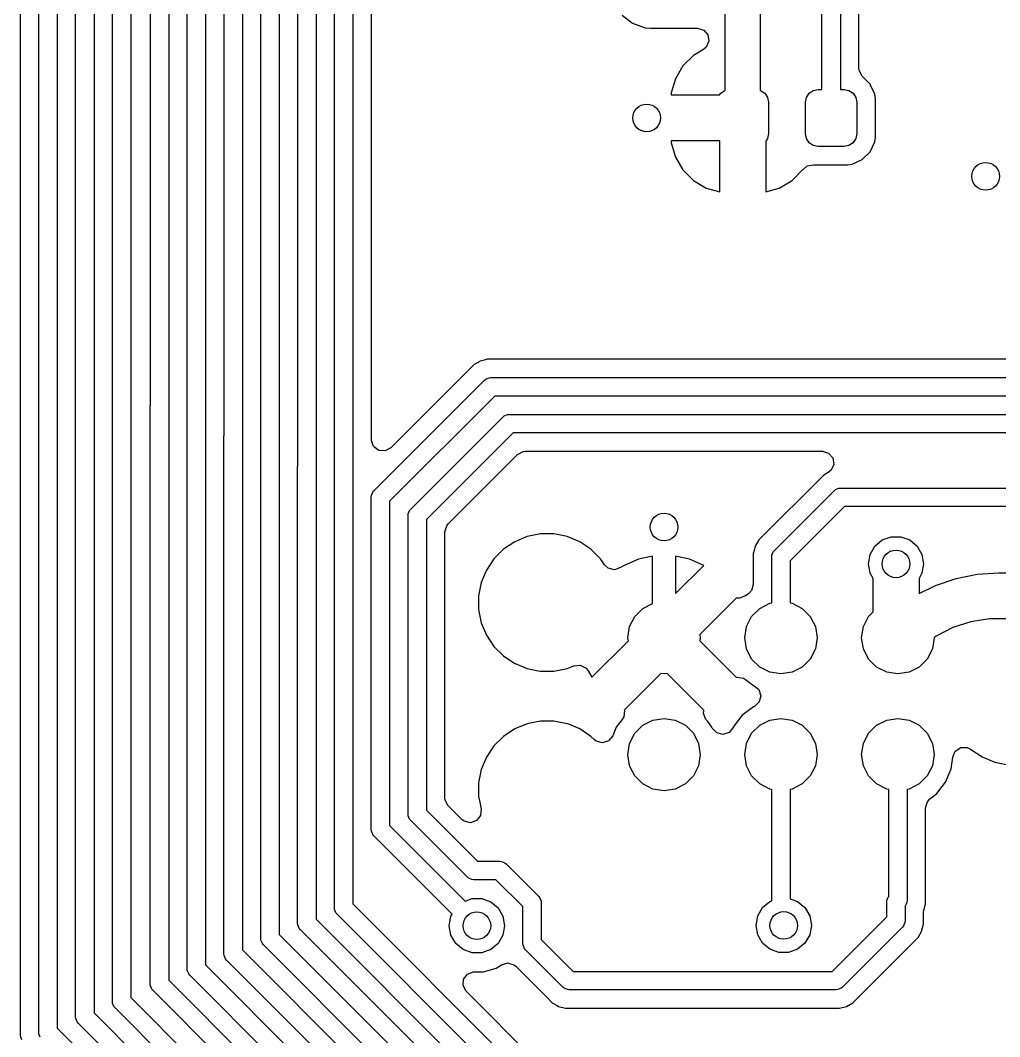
# Model space of a CAD drawing. Extents: x 51 to 261, y -150 to -32.
# Drawn here: x 94.02 to 104.66, y -124.84 to -113.8 of the extents above; entities that cross this region are included whole.
import ezdxf

# ---------------------------------------------------------------- set-up
doc = ezdxf.new("R2010")
doc.units = 0
doc.layers.add('BLACK', color=7, linetype='CONTINUOUS')

msp = doc.modelspace()

# ---------------------------------------------------------------- linework, layer by layer
at = {"layer": 'BLACK', "linetype": 'CONTINUOUS'}
for p, q in [((97.8365, -115.111316), (97.8365, -108.199323)), ((97.436, -118.806264), (97.436, -108.280306)), ((97.636, -108.238884), (97.636, -118.816024)), ((97.236, -108.40457), (97.236, -118.650338)), ((97.036, -118.640578), (97.036, -108.445992)), ((96.636, -118.474892), (96.636, -108.611678)), ((96.836, -108.570256), (96.836, -118.484652)), ((96.436, -108.735942), (96.436, -118.318966)), ((96.236, -118.309206), (96.236, -108.777364)), ((95.836, -118.14352), (95.836, -108.94305)), ((96.036, -108.901628), (96.036, -118.15328)), ((95.636, -109.067314), (95.636, -117.987594)), ((95.436, -117.977834), (95.436, -109.108736)), ((95.023, -124.46), (95.023, -109.261422)), ((95.223, -109.22), (95.223, -124.418578)), ((94.823, -109.397314), (94.823, -124.584264)), ((94.623, -124.625686), (94.623, -109.438735)), ((94.223, -124.791372), (94.223, -109.604421)), ((94.423, -109.563), (94.423, -124.74995)), ((94.0225, -109.738833), (94.0225, -124.830934)), ((101.680971, -114.561361), (101.680971, -113.387566)), ((102.061971, -113.387566), (102.061971, -114.561361)), ((102.731471, -114.551316), (102.731471, -113.387566)), ((102.931471, -113.387566), (102.931471, -114.551316)), ((103.131971, -114.318914), (103.131971, -113.712066)), ((100.560051, -113.744756), (100.675145, -113.830916)), ((100.675145, -113.830916), (100.675152, -113.83092)), ((100.675152, -113.83092), (100.809859, -113.881162)), ((100.809859, -113.881162), (100.809866, -113.881164)), ((100.809866, -113.881164), (100.869394, -113.887565)), ((100.869394, -113.887565), (100.869411, -113.887566)), ((100.869411, -113.887566), (101.380004, -113.887566)), ((101.380004, -113.887566), (101.447043, -113.907251)), ((101.447043, -113.907251), (101.492798, -113.960055)), ((101.502742, -114.029213), (101.473717, -114.092769)), ((101.492798, -113.960055), (101.502742, -114.029213)), ((101.443125, -114.118298), (101.336096, -114.181594)), ((101.473717, -114.092769), (101.443125, -114.118298)), ((101.336087, -114.181601), (101.221756, -114.295932)), ((101.336096, -114.181594), (101.336087, -114.181601)), ((101.221749, -114.295941), (101.139439, -114.43512)), ((101.221756, -114.295932), (101.221749, -114.295941)), ((103.134805, -114.345272), (103.131971, -114.318914)), ((103.16829, -114.406595), (103.134805, -114.345272)), ((101.139437, -114.435125), (101.094326, -114.590397)), ((101.139439, -114.43512), (101.139437, -114.435125)), ((103.169787, -114.408092), (103.16829, -114.406595)), ((103.254695, -114.493), (103.169787, -114.408092)), ((103.263818, -114.512565), (103.254695, -114.493)), ((101.094325, -114.590403), (101.09268, -114.611315)), ((101.09268, -114.611315), (101.092681, -114.611316)), ((101.092681, -114.611316), (101.619784, -114.611316)), ((101.094326, -114.590397), (101.094325, -114.590403)), ((101.619784, -114.611316), (101.632476, -114.592321)), ((101.632476, -114.592321), (101.677895, -114.561973)), ((101.677895, -114.561973), (101.680971, -114.561361)), ((102.061971, -114.561361), (102.065047, -114.561973)), ((102.065047, -114.561973), (102.110466, -114.592321)), ((102.110466, -114.592321), (102.140814, -114.63774)), ((102.562128, -114.63774), (102.592476, -114.592321)), ((102.592476, -114.592321), (102.637895, -114.561973)), ((102.637895, -114.561973), (102.691471, -114.551316)), ((102.691471, -114.551316), (102.731471, -114.551316)), ((102.931471, -114.551316), (102.971471, -114.551316)), ((102.971471, -114.551316), (103.025047, -114.561973)), ((103.025047, -114.561973), (103.070466, -114.592321)), ((103.070466, -114.592321), (103.100814, -114.63774)), ((103.305443, -114.601829), (103.263818, -114.512565)), ((103.31197, -114.651416), (103.305443, -114.601829)), ((102.140814, -114.63774), (102.151471, -114.691316)), ((102.151471, -114.691316), (102.151471, -115.031316)), ((102.551471, -114.691316), (102.562128, -114.63774)), ((102.551471, -115.031316), (102.551471, -114.691316)), ((103.100814, -114.63774), (103.111471, -114.691316)), ((103.111471, -114.691316), (103.111471, -115.031316)), ((103.311971, -115.071217), (103.31197, -114.651416)), ((102.151471, -115.031316), (102.140814, -115.084892)), ((102.562128, -115.084892), (102.551471, -115.031316)), ((103.111471, -115.031316), (103.100814, -115.084892)), ((97.8365, -116.036565), (97.8365, -115.111316)), ((101.619784, -115.111316), (101.092681, -115.111316)), ((101.092681, -115.111316), (101.094325, -115.132226)), ((101.094325, -115.132226), (101.139439, -115.287511)), ((101.621471, -115.11384), (101.619784, -115.111316)), ((101.621471, -115.66582), (101.621471, -115.11384)), ((102.140814, -115.084892), (102.121471, -115.11384)), ((102.121471, -115.11384), (102.121471, -115.665819)), ((102.592476, -115.130311), (102.562128, -115.084892)), ((102.637895, -115.160659), (102.592476, -115.130311)), ((102.691471, -115.171316), (102.637895, -115.160659)), ((103.025047, -115.160659), (102.971471, -115.171316)), ((103.070466, -115.130311), (103.025047, -115.160659)), ((103.100814, -115.084892), (103.070466, -115.130311)), ((103.254695, -115.229632), (103.305443, -115.120803)), ((103.305443, -115.120803), (103.311971, -115.071217)), ((102.971471, -115.171316), (102.691471, -115.171316)), ((103.169787, -115.31454), (103.254695, -115.229632)), ((101.139439, -115.287511), (101.221749, -115.42669)), ((102.52793, -115.422051), (102.570054, -115.382698)), ((102.570054, -115.382698), (102.638792, -115.370174)), ((102.638792, -115.370174), (102.641914, -115.370544)), ((102.641914, -115.370544), (102.65157, -115.371816)), ((102.65157, -115.371816), (103.011371, -115.371815)), ((103.011371, -115.371815), (103.060958, -115.365288)), ((103.060958, -115.365288), (103.169787, -115.31454)), ((101.221749, -115.42669), (101.221756, -115.426699)), ((101.221756, -115.426699), (101.336087, -115.54103)), ((102.406854, -115.54103), (102.521185, -115.426699)), ((102.521185, -115.426699), (102.52597, -115.420531)), ((102.52597, -115.420531), (102.52793, -115.422051)), ((101.336087, -115.54103), (101.336096, -115.541037)), ((101.336096, -115.541037), (101.475275, -115.623347)), ((102.267666, -115.623347), (102.406845, -115.541037)), ((102.406845, -115.541037), (102.406854, -115.54103)), ((101.475275, -115.623347), (101.621471, -115.66582)), ((102.121471, -115.665819), (102.267666, -115.623347)), ((97.8365, -116.536566), (97.8365, -116.036565)), ((97.8365, -118.356875), (97.8365, -116.536566)), ((99.095372, -117.482275), (99.060504, -117.491618)), ((105.825271, -117.482275), (99.095372, -117.482275)), ((98.950419, -117.542317), (98.048181, -118.444556)), ((98.954157, -117.540158), (98.950419, -117.542317)), ((98.961132, -117.536132), (98.954157, -117.540158)), ((99.018942, -117.502755), (98.961132, -117.536131)), ((98.961132, -117.536131), (98.961132, -117.536132)), ((99.018943, -117.502754), (99.018942, -117.502755)), ((99.060504, -117.491618), (99.018943, -117.502754)), ((99.064223, -117.712065), (99.079376, -117.699628)), ((99.079376, -117.699628), (99.094323, -117.693437)), ((99.094323, -117.693437), (99.115425, -117.684696)), ((99.115425, -117.684696), (99.134934, -117.682775)), ((99.134934, -117.682775), (106.804486, -117.682775)), ((97.864223, -118.912064), (99.064223, -117.712065)), ((99.176355, -117.882775), (98.034934, -119.024196)), ((106.845908, -117.882775), (99.176355, -117.882775)), ((95.434934, -117.98866), (95.436, -117.977834)), ((95.434934, -124.271364), (95.434934, -117.98866)), ((95.636, -117.987594), (95.634934, -117.998419)), ((95.634934, -117.998419), (95.634934, -124.229942)), ((95.834934, -118.154346), (95.836, -118.14352)), ((98.264223, -119.112064), (99.264224, -118.112064)), ((99.264224, -118.112064), (99.279377, -118.099627)), ((99.279377, -118.099627), (99.315425, -118.084696)), ((99.315425, -118.084696), (99.334934, -118.082775)), ((99.334934, -118.082775), (106.970172, -118.082775)), ((95.834934, -124.105678), (95.834934, -118.154346)), ((96.036, -118.15328), (96.034934, -118.164105)), ((96.034934, -118.164105), (96.034934, -124.064256)), ((96.234934, -118.320032), (96.236, -118.309206)), ((96.234934, -123.939992), (96.234934, -118.320032)), ((96.436, -118.318966), (96.434934, -118.329791)), ((96.434934, -118.329791), (96.434934, -123.89857)), ((97.836816, -118.365721), (97.8365, -118.356875)), ((97.861233, -118.431185), (97.836816, -118.365721)), ((99.376355, -118.282775), (98.434934, -119.224196)), ((107.011594, -118.282775), (99.376355, -118.282775)), ((96.634934, -118.485718), (96.636, -118.474892)), ((97.917166, -118.473057), (97.861233, -118.431185)), ((97.986858, -118.478041), (97.917166, -118.473057)), ((98.048181, -118.444556), (97.986858, -118.478041)), ((96.634934, -123.774306), (96.634934, -118.485718)), ((96.836, -118.484652), (96.834934, -118.495477)), ((96.834934, -118.495477), (96.834934, -123.732884)), ((98.671753, -119.270927), (99.423086, -118.519594)), ((99.423086, -118.519594), (99.484409, -118.486109)), ((99.484409, -118.486109), (99.510767, -118.483275)), ((99.510767, -118.483275), (102.736318, -118.483275)), ((102.736318, -118.483275), (102.803357, -118.50296)), ((102.803357, -118.50296), (102.849112, -118.555764)), ((102.849112, -118.555764), (102.859056, -118.624922)), ((97.034934, -118.651404), (97.036, -118.640578)), ((97.034934, -123.60862), (97.034934, -118.651404)), ((97.236, -118.650338), (97.234934, -118.661163)), ((97.234934, -118.661163), (97.234934, -123.567198)), ((102.830031, -118.688478), (102.798319, -118.714661)), ((102.859056, -118.624922), (102.830031, -118.688478)), ((97.434934, -118.81709), (97.436, -118.806264)), ((102.75042, -118.742317), (102.04603, -119.446707)), ((102.750429, -118.742311), (102.75042, -118.742317)), ((102.798319, -118.714661), (102.750429, -118.742311)), ((97.434934, -123.442934), (97.434934, -118.81709)), ((97.636, -118.816024), (97.634934, -118.826849)), ((97.634934, -118.826849), (97.634934, -123.401512)), ((97.851788, -118.927217), (97.864223, -118.912064)), ((102.215778, -119.560509), (102.864224, -118.912064)), ((102.864224, -118.912064), (102.879377, -118.899628)), ((102.879377, -118.899628), (102.915425, -118.884696)), ((102.915425, -118.884696), (102.934934, -118.882775)), ((102.934934, -118.882775), (106.175698, -118.882775)), ((97.834934, -118.982775), (97.836855, -118.963266)), ((97.834934, -122.589833), (97.834934, -118.982775)), ((97.836855, -118.963266), (97.851787, -118.927218)), ((97.851787, -118.927218), (97.851788, -118.927217)), ((98.034934, -119.024196), (98.034934, -122.548411)), ((98.236855, -119.163266), (98.251787, -119.127218)), ((98.251787, -119.127218), (98.264223, -119.112064)), ((102.976355, -119.082775), (102.386489, -119.672641)), ((106.134276, -119.082775), (102.976355, -119.082775)), ((98.234934, -119.182775), (98.236855, -119.163266)), ((98.234934, -122.424147), (98.234934, -119.182775)), ((98.434934, -119.224196), (98.434934, -122.382725)), ((98.635434, -119.358608), (98.655119, -119.291569)), ((98.635434, -120.054106), (98.635434, -119.358608)), ((98.655119, -119.291569), (98.671753, -119.270927)), ((99.393213, -119.466649), (99.271069, -119.548264)), ((99.393222, -119.466644), (99.393213, -119.466649)), ((99.528944, -119.410427), (99.393222, -119.466644)), ((99.528954, -119.410424), (99.528944, -119.410427)), ((99.673029, -119.381766), (99.528954, -119.410424)), ((99.673034, -119.381766), (99.673029, -119.381766)), ((99.819944, -119.381766), (99.673034, -119.381766)), ((99.819948, -119.381766), (99.819944, -119.381766)), ((99.964023, -119.410424), (99.819948, -119.381766)), ((99.964027, -119.410425), (99.964023, -119.410424)), ((99.964031, -119.410426), (99.964027, -119.410425)), ((99.9891, -119.42081), (99.964031, -119.410426)), ((100.099755, -119.466644), (99.9891, -119.42081)), ((100.099764, -119.466649), (100.099755, -119.466644)), ((100.221908, -119.548264), (100.099764, -119.466649)), ((102.046024, -119.446715), (102.006471, -119.515224)), ((102.04603, -119.446707), (102.046024, -119.446715)), ((103.306676, -119.513469), (103.386489, -119.446497)), ((103.386489, -119.446497), (103.484395, -119.410863)), ((103.484395, -119.410863), (103.588583, -119.410863)), ((103.588583, -119.410863), (103.686489, -119.446497)), ((103.686489, -119.446497), (103.766302, -119.513469)), ((99.271065, -119.548267), (99.16719, -119.652142)), ((99.271069, -119.548264), (99.271065, -119.548267)), ((100.221912, -119.548267), (100.221908, -119.548264)), ((100.325787, -119.652142), (100.221912, -119.548267)), ((101.997616, -119.548265), (101.98736, -119.586544)), ((102.006468, -119.515229), (101.997616, -119.548265)), ((102.006471, -119.515224), (102.006468, -119.515229)), ((102.18841, -119.611711), (102.203342, -119.575663)), ((102.203342, -119.575663), (102.215778, -119.560509)), ((103.254581, -119.603699), (103.306676, -119.513469)), ((103.766302, -119.513469), (103.818397, -119.603699)), ((99.167187, -119.652146), (99.085572, -119.77429)), ((99.16719, -119.652142), (99.167187, -119.652146)), ((100.32579, -119.652146), (100.325787, -119.652142)), ((100.368198, -119.715613), (100.32579, -119.652146)), ((100.738794, -119.653926), (100.56718, -119.730335)), ((100.738799, -119.653924), (100.738794, -119.653926)), ((100.891489, -119.621469), (100.738799, -119.653924)), ((100.891489, -120.135836), (100.891489, -119.621469)), ((101.294177, -119.653924), (101.141489, -119.621469)), ((101.141489, -119.621469), (101.141489, -120.030012)), ((101.448755, -119.722746), (101.294176, -119.653924)), ((101.294176, -119.653924), (101.294177, -119.653924)), ((101.98736, -119.586544), (101.985989, -119.591659)), ((101.985989, -119.591659), (101.985989, -119.929026)), ((102.186489, -119.63122), (102.18841, -119.611711)), ((102.186489, -120.130704), (102.186489, -119.63122)), ((102.386489, -119.672641), (102.386489, -120.130704)), ((103.236489, -119.706305), (103.254581, -119.603699)), ((103.818397, -119.603699), (103.836489, -119.706305)), ((99.085567, -119.774299), (99.02935, -119.910021)), ((99.085572, -119.77429), (99.085567, -119.774299)), ((100.410321, -119.754692), (100.368198, -119.715613)), ((100.478375, -119.77052), (100.410321, -119.754692)), ((100.544182, -119.747043), (100.478375, -119.77052)), ((100.56718, -119.730335), (100.544182, -119.747043)), ((101.141489, -120.030012), (101.448755, -119.722746)), ((103.254581, -119.808911), (103.236489, -119.706305)), ((103.836489, -119.706305), (103.818397, -119.808911)), ((104.419547, -119.818962), (104.654949, -119.803526)), ((104.654949, -119.803526), (104.654949, -119.803566)), ((104.654949, -119.803566), (104.654951, -119.803566)), ((104.654951, -119.803566), (104.654956, -119.803566)), ((104.654956, -119.803566), (105.873027, -119.803566)), ((99.029347, -119.910031), (99.000689, -120.054106)), ((99.02935, -119.910021), (99.029347, -119.910031)), ((103.286489, -119.864176), (103.254581, -119.808911)), ((103.286489, -120.228645), (103.286489, -119.864176)), ((103.818397, -119.808911), (103.786489, -119.864176)), ((103.786489, -119.864176), (103.786489, -120.028763)), ((103.964788, -119.940829), (104.188173, -119.864992)), ((104.188173, -119.864992), (104.419547, -119.818962)), ((101.966304, -119.996065), (101.937474, -120.027403)), ((101.985989, -119.929026), (101.966304, -119.996065)), ((103.786489, -120.028763), (103.964788, -119.940829)), ((98.635434, -122.248314), (98.635434, -120.054106)), ((99.000689, -120.054106), (99.000689, -120.201025)), ((101.800132, -120.078473), (101.404699, -120.473907)), ((101.809628, -120.079724), (101.800132, -120.078473)), ((101.836128, -120.080355), (101.809628, -120.079724)), ((101.901297, -120.055162), (101.836128, -120.080355)), ((101.937474, -120.027403), (101.901297, -120.055162)), ((102.055078, -120.190056), (102.164829, -120.134135)), ((102.164829, -120.134135), (102.186489, -120.130704)), ((102.386489, -120.130704), (102.408149, -120.134135)), ((102.408149, -120.134135), (102.5179, -120.190056)), ((99.000689, -120.201025), (99.029347, -120.3451)), ((100.697979, -120.277155), (100.785078, -120.190056)), ((100.785078, -120.190056), (100.891489, -120.135836)), ((101.967979, -120.277155), (102.055078, -120.190056)), ((102.5179, -120.190056), (102.604999, -120.277155)), ((103.237979, -120.277155), (103.286489, -120.228645)), ((99.029347, -120.3451), (99.02935, -120.34511)), ((99.02935, -120.34511), (99.085567, -120.480832)), ((100.642058, -120.386906), (100.697979, -120.277155)), ((101.912058, -120.386906), (101.967979, -120.277155)), ((102.604999, -120.277155), (102.66092, -120.386906)), ((103.182058, -120.386906), (103.237979, -120.277155)), ((104.34973, -120.335631), (104.154601, -120.399039)), ((104.552377, -120.303529), (104.34973, -120.335631)), ((104.65455, -120.303526), (104.552377, -120.303529)), ((104.654956, -120.303566), (104.65455, -120.303526)), ((104.654963, -120.303566), (104.654956, -120.303566)), ((105.873019, -120.303566), (104.654963, -120.303566)), ((100.622789, -120.508566), (100.642058, -120.386906)), ((101.892789, -120.508566), (101.912058, -120.386906)), ((102.66092, -120.386906), (102.680189, -120.508566)), ((103.162789, -120.508566), (103.182058, -120.386906)), ((104.154601, -120.399039), (103.971794, -120.492191)), ((99.085567, -120.480832), (99.085572, -120.480841)), ((99.085572, -120.480841), (99.167187, -120.602985)), ((100.232845, -120.938655), (100.628278, -120.543222)), ((100.628278, -120.543222), (100.622789, -120.508566)), ((101.404699, -120.473907), (101.410189, -120.508566)), ((101.410189, -120.508566), (101.404699, -120.543224)), ((101.404699, -120.543224), (101.80013, -120.938655)), ((101.912058, -120.630226), (101.892789, -120.508566)), ((102.680189, -120.508566), (102.66092, -120.630226)), ((103.182058, -120.630226), (103.162789, -120.508566)), ((103.950189, -120.508566), (103.93092, -120.630226)), ((103.971794, -120.492191), (103.950092, -120.507958)), ((103.950092, -120.507958), (103.950189, -120.508566)), ((99.167187, -120.602985), (99.16719, -120.602989)), ((99.16719, -120.602989), (99.271065, -120.706864)), ((101.967979, -120.739977), (101.912058, -120.630226)), ((102.66092, -120.630226), (102.604999, -120.739977)), ((103.237979, -120.739977), (103.182058, -120.630226)), ((103.93092, -120.630226), (103.874999, -120.739977)), ((99.271065, -120.706864), (99.271069, -120.706867)), ((99.271069, -120.706867), (99.393213, -120.788482)), ((99.393213, -120.788482), (99.393222, -120.788487)), ((99.393222, -120.788487), (99.397592, -120.790297)), ((99.397592, -120.790297), (99.528947, -120.844706)), ((102.055078, -120.827076), (101.967979, -120.739977)), ((102.604999, -120.739977), (102.5179, -120.827076)), ((103.325078, -120.827076), (103.237979, -120.739977)), ((103.874999, -120.739977), (103.7879, -120.827076)), ((99.528947, -120.844706), (99.648274, -120.868441)), ((99.648274, -120.868441), (99.673029, -120.873365)), ((99.673029, -120.873365), (99.673033, -120.873366)), ((99.673033, -120.873366), (99.673034, -120.873366)), ((99.673034, -120.873366), (99.819945, -120.873366)), ((99.819945, -120.873366), (99.819946, -120.873365)), ((99.819946, -120.873365), (99.964031, -120.844706)), ((99.964031, -120.844706), (100.036868, -120.814535)), ((100.036868, -120.814535), (100.106336, -120.807067)), ((100.106336, -120.807067), (100.168816, -120.838342)), ((100.168816, -120.838342), (100.190893, -120.869256)), ((100.190893, -120.869256), (100.192306, -120.868441)), ((100.192306, -120.868441), (100.232844, -120.938655)), ((100.981831, -120.896776), (100.584221, -121.294384)), ((101.016489, -120.902266), (100.981831, -120.896776)), ((101.051147, -120.896776), (101.016489, -120.902266)), ((101.448755, -121.294384), (101.051147, -120.896776)), ((102.164829, -120.882997), (102.055078, -120.827076)), ((102.286489, -120.902266), (102.164829, -120.882997)), ((102.408149, -120.882997), (102.286489, -120.902266)), ((102.5179, -120.827076), (102.408149, -120.882997)), ((103.434829, -120.882997), (103.325078, -120.827076)), ((103.556489, -120.902266), (103.434829, -120.882997)), ((103.678149, -120.882997), (103.556489, -120.902266)), ((103.7879, -120.827076), (103.678149, -120.882997)), ((100.232844, -120.938655), (100.232845, -120.938655)), ((101.80013, -120.938655), (101.809624, -120.937406)), ((101.809624, -120.937406), (101.878659, -120.948171)), ((101.878659, -120.948171), (101.901291, -120.961965)), ((101.901291, -120.961965), (101.986825, -121.027598)), ((101.986825, -121.027598), (101.989331, -121.028636)), ((101.989331, -121.028636), (101.990222, -121.029005)), ((101.990222, -121.029005), (101.992647, -121.030959)), ((101.992647, -121.030959), (101.993864, -121.031662)), ((101.993864, -121.031662), (101.993754, -121.031851)), ((101.993754, -121.031851), (102.044625, -121.072846)), ((102.044625, -121.072846), (102.06669, -121.13914)), ((102.049411, -121.206839), (101.998274, -121.25445)), ((102.06669, -121.13914), (102.049411, -121.206839)), ((100.584826, -121.297646), (100.577687, -121.36715)), ((100.584221, -121.294384), (100.584826, -121.297646)), ((101.446504, -121.33056), (101.448151, -121.297643)), ((101.471698, -121.395727), (101.446504, -121.33056)), ((101.448151, -121.297643), (101.448755, -121.294384)), ((101.986825, -121.259534), (101.862701, -121.354778)), ((101.990225, -121.258126), (101.986825, -121.259534)), ((101.998274, -121.25445), (101.990225, -121.258126)), ((99.528944, -121.442427), (99.393222, -121.498644)), ((99.528954, -121.442424), (99.528944, -121.442427)), ((99.673029, -121.413766), (99.528954, -121.442424)), ((99.673034, -121.413766), (99.673029, -121.413766)), ((99.819944, -121.413766), (99.673034, -121.413766)), ((99.819948, -121.413766), (99.819944, -121.413766)), ((99.964023, -121.442424), (99.819948, -121.413766)), ((99.964027, -121.442425), (99.964023, -121.442424)), ((99.964031, -121.442426), (99.964027, -121.442425)), ((99.981249, -121.449558), (99.964031, -121.442426)), ((100.099755, -121.498644), (99.981249, -121.449558)), ((100.561278, -121.395729), (100.497458, -121.4789)), ((100.577687, -121.36715), (100.561278, -121.395729)), ((100.697979, -121.547155), (100.785078, -121.460056)), ((100.785078, -121.460056), (100.894829, -121.404135)), ((100.894829, -121.404135), (101.016489, -121.384866)), ((101.016489, -121.384866), (101.138149, -121.404135)), ((101.138149, -121.404135), (101.2479, -121.460056)), ((101.2479, -121.460056), (101.334999, -121.547155)), ((101.490084, -121.419688), (101.471698, -121.395727)), ((101.53552, -121.478901), (101.490084, -121.419688)), ((101.862701, -121.354778), (101.767457, -121.478901)), ((101.967979, -121.547155), (102.055078, -121.460056)), ((102.055078, -121.460056), (102.164829, -121.404135)), ((102.164829, -121.404135), (102.286489, -121.384866)), ((102.286489, -121.384866), (102.408149, -121.404135)), ((102.408149, -121.404135), (102.5179, -121.460056)), ((102.5179, -121.460056), (102.604999, -121.547155)), ((103.237979, -121.547155), (103.325078, -121.460056)), ((103.325078, -121.460056), (103.434829, -121.404135)), ((103.434829, -121.404135), (103.556489, -121.384866)), ((103.556489, -121.384866), (103.678149, -121.404135)), ((103.678149, -121.404135), (103.7879, -121.460056)), ((103.7879, -121.460056), (103.874999, -121.547155)), ((99.393213, -121.498649), (99.271069, -121.580264)), ((99.393222, -121.498644), (99.393213, -121.498649)), ((100.099764, -121.498649), (100.099755, -121.498644)), ((100.221908, -121.580264), (100.099764, -121.498649)), ((100.497458, -121.4789), (100.45808, -121.573966)), ((100.642058, -121.656906), (100.697979, -121.547155)), ((101.334999, -121.547155), (101.39092, -121.656906)), ((101.53552, -121.478902), (101.53552, -121.478901)), ((101.535521, -121.478903), (101.53552, -121.478902)), ((101.536928, -121.4823), (101.535521, -121.478903)), ((101.540605, -121.490352), (101.536928, -121.4823)), ((101.588216, -121.541489), (101.540605, -121.490352)), ((101.655915, -121.558768), (101.588216, -121.541489)), ((101.722209, -121.536703), (101.655915, -121.558768)), ((101.763204, -121.48583), (101.722209, -121.536703)), ((101.763394, -121.48594), (101.763204, -121.48583)), ((101.764094, -121.484726), (101.763394, -121.48594)), ((101.76605, -121.4823), (101.764094, -121.484726)), ((101.767457, -121.478901), (101.76605, -121.4823)), ((101.912058, -121.656906), (101.967979, -121.547155)), ((102.604999, -121.547155), (102.66092, -121.656906)), ((103.182058, -121.656906), (103.237979, -121.547155)), ((103.874999, -121.547155), (103.93092, -121.656906)), ((99.271065, -121.580267), (99.16719, -121.684142)), ((99.271069, -121.580264), (99.271065, -121.580267)), ((100.221912, -121.580267), (100.221908, -121.580264)), ((100.255838, -121.614193), (100.221912, -121.580267)), ((100.280245, -121.633153), (100.255838, -121.614193)), ((100.347944, -121.650433), (100.280245, -121.633153)), ((100.414238, -121.628369), (100.347944, -121.650433)), ((100.45808, -121.573966), (100.414238, -121.628369)), ((100.622789, -121.778566), (100.642058, -121.656906)), ((101.39092, -121.656906), (101.410189, -121.778566)), ((101.892789, -121.778566), (101.912058, -121.656906)), ((102.66092, -121.656906), (102.680189, -121.778566)), ((103.162789, -121.778566), (103.182058, -121.656906)), ((103.93092, -121.656906), (103.950189, -121.778566)), ((99.167187, -121.684146), (99.085572, -121.80629)), ((99.16719, -121.684142), (99.167187, -121.684146)), ((100.642058, -121.900226), (100.622789, -121.778566)), ((101.410189, -121.778566), (101.39092, -121.900226)), ((101.912058, -121.900226), (101.892789, -121.778566)), ((102.680189, -121.778566), (102.66092, -121.900226)), ((103.182058, -121.900226), (103.162789, -121.778566)), ((103.950189, -121.778566), (103.93092, -121.900226)), ((104.152349, -121.804899), (104.180614, -121.741005)), ((104.180614, -121.741005), (104.238939, -121.702534)), ((104.238939, -121.702534), (104.308803, -121.701703)), ((104.308803, -121.701703), (104.345209, -121.720672)), ((104.345209, -121.720672), (104.346004, -121.719483)), ((104.346004, -121.719483), (104.473213, -121.804482)), ((99.085567, -121.806299), (99.02935, -121.942021)), ((99.085572, -121.80629), (99.085567, -121.806299)), ((100.697979, -122.009977), (100.642058, -121.900226)), ((101.39092, -121.900226), (101.334999, -122.009977)), ((101.967979, -122.009977), (101.912058, -121.900226)), ((102.66092, -121.900226), (102.604999, -122.009977)), ((103.237979, -122.009977), (103.182058, -121.900226)), ((103.93092, -121.900226), (103.874999, -122.009977)), ((104.135394, -121.933683), (104.152349, -121.804899)), ((104.473213, -121.804482), (104.473219, -121.804485)), ((104.473219, -121.804485), (104.47322, -121.804486)), ((104.47322, -121.804486), (104.608947, -121.860706)), ((104.608947, -121.860706), (104.738188, -121.886413)), ((99.029347, -121.942031), (99.000689, -122.086106)), ((99.02935, -121.942021), (99.029347, -121.942031)), ((100.785078, -122.097076), (100.697979, -122.009977)), ((101.334999, -122.009977), (101.2479, -122.097076)), ((102.055078, -122.097076), (101.967979, -122.009977)), ((102.604999, -122.009977), (102.5179, -122.097076)), ((103.325078, -122.097076), (103.237979, -122.009977)), ((103.874999, -122.009977), (103.7879, -122.097076)), ((104.075521, -122.07823), (104.135394, -121.933683)), ((99.000689, -122.086106), (99.000689, -122.086111)), ((99.000689, -122.086111), (99.000689, -122.233021)), ((100.894829, -122.152997), (100.785078, -122.097076)), ((101.2479, -122.097076), (101.138149, -122.152997)), ((102.164829, -122.152997), (102.055078, -122.097076)), ((102.5179, -122.097076), (102.408149, -122.152997)), ((103.434829, -122.152997), (103.325078, -122.097076)), ((103.7879, -122.097076), (103.678149, -122.152997)), ((103.980277, -122.202354), (104.075521, -122.07823)), ((99.000689, -122.233021), (99.013406, -122.296956)), ((101.016489, -122.172266), (100.894829, -122.152997)), ((101.138149, -122.152997), (101.016489, -122.172266)), ((102.186489, -122.156427), (102.164829, -122.152997)), ((102.186489, -123.366978), (102.186489, -122.156427)), ((102.408149, -122.152997), (102.386489, -122.156427)), ((102.386489, -122.156427), (102.386489, -123.345141)), ((103.456489, -122.156427), (103.434829, -122.152997)), ((103.456489, -123.321488), (103.456489, -122.156427)), ((103.678149, -122.152997), (103.656489, -122.156427)), ((103.656489, -122.156427), (103.656489, -123.36122)), ((103.905499, -122.259732), (103.980277, -122.202354)), ((98.638268, -122.274672), (98.635434, -122.248314)), ((98.671753, -122.335995), (98.638268, -122.274672)), ((98.818886, -122.483128), (98.671753, -122.335995)), ((99.013406, -122.296956), (99.028185, -122.371257)), ((103.856989, -122.358105), (103.876674, -122.291066)), ((103.876674, -122.291066), (103.905499, -122.259732)), ((98.236855, -122.443656), (98.234934, -122.424147)), ((98.251787, -122.479704), (98.236855, -122.443656)), ((98.434934, -122.382725), (98.989685, -122.937477)), ((99.021956, -122.440848), (98.979093, -122.496025)), ((99.028185, -122.371257), (99.021956, -122.440848)), ((103.856989, -123.400782), (103.856989, -122.358105)), ((98.034934, -122.548411), (98.855755, -123.369233)), ((98.264223, -122.494858), (98.251787, -122.479704)), ((98.877554, -123.108188), (98.264223, -122.494858)), ((98.845206, -122.503201), (98.818886, -122.483128)), ((98.913203, -122.519269), (98.845206, -122.503201)), ((98.979093, -122.496025), (98.913203, -122.519269)), ((97.836855, -122.609342), (97.834934, -122.589833)), ((97.851787, -122.64539), (97.836855, -122.609342)), ((97.864223, -122.660544), (97.851787, -122.64539)), ((98.714535, -123.510855), (97.864223, -122.660544)), ((98.989685, -122.937477), (99.231107, -122.937477)), ((99.231107, -122.937477), (99.250616, -122.939398)), ((99.250616, -122.939398), (99.286664, -122.95433)), ((99.286664, -122.95433), (99.301818, -122.966766)), ((99.301818, -122.966766), (99.653289, -123.318237)), ((98.892707, -123.120625), (98.877554, -123.108188)), ((98.928755, -123.135556), (98.892707, -123.120625)), ((98.948264, -123.137477), (98.928755, -123.135556)), ((99.189685, -123.137477), (98.948264, -123.137477)), ((99.482578, -123.43037), (99.189685, -123.137477)), ((99.653289, -123.318237), (99.665725, -123.333391)), ((99.665725, -123.333391), (99.680657, -123.369439)), ((103.436855, -123.363266), (103.451787, -123.327218)), ((103.451787, -123.327218), (103.456489, -123.321488)), ((97.436855, -123.462443), (97.434934, -123.442934)), ((97.634934, -123.401512), (104.435422, -130.202)), ((98.855755, -123.369233), (98.930484, -123.342035)), ((98.930484, -123.342035), (99.034672, -123.342035)), ((99.034672, -123.342035), (99.132578, -123.377669)), ((99.132578, -123.377669), (99.212391, -123.444641)), ((99.212391, -123.444641), (99.264486, -123.534871)), ((99.482578, -123.830419), (99.482578, -123.43037)), ((99.680657, -123.369439), (99.682578, -123.388948)), ((99.682578, -123.388948), (99.682578, -123.788997)), ((102.034581, -123.53146), (102.086676, -123.44123)), ((102.086676, -123.44123), (102.166489, -123.374258)), ((102.166489, -123.374258), (102.186489, -123.366978)), ((102.386489, -123.345141), (102.466489, -123.374258)), ((102.466489, -123.374258), (102.546302, -123.44123)), ((102.546302, -123.44123), (102.598397, -123.53146)), ((103.434934, -123.382775), (103.436855, -123.363266)), ((103.434934, -123.541353), (103.434934, -123.382775)), ((103.639636, -123.416778), (103.634934, -123.422506)), ((103.634934, -123.422506), (103.634934, -123.582775)), ((103.645201, -123.403342), (103.639636, -123.416778)), ((103.654568, -123.380729), (103.645201, -123.403342)), ((103.656489, -123.36122), (103.654568, -123.380729)), ((103.841135, -123.459947), (103.856989, -123.400782)), ((97.451787, -123.498491), (97.436855, -123.462443)), ((97.464223, -123.513645), (97.451787, -123.498491)), ((104.323289, -130.372711), (97.464223, -123.513645)), ((98.682578, -123.637477), (98.70067, -123.534871)), ((98.70067, -123.534871), (98.714535, -123.510855)), ((99.264486, -123.534871), (99.282578, -123.637477)), ((102.016489, -123.634066), (102.034581, -123.53146)), ((102.598397, -123.53146), (102.616489, -123.634066)), ((102.842221, -124.134066), (103.434934, -123.541353)), ((103.835434, -123.49755), (103.839659, -123.465456)), ((103.835434, -123.543213), (103.835434, -123.49755)), ((103.835434, -123.622337), (103.835434, -123.543213)), ((103.839659, -123.465456), (103.841135, -123.459947)), ((97.036855, -123.628129), (97.034934, -123.60862)), ((97.051787, -123.664177), (97.036855, -123.628129)), ((97.064223, -123.679331), (97.051787, -123.664177)), ((97.234934, -123.567198), (104.269736, -130.602)), ((98.70067, -123.740083), (98.682578, -123.637477)), ((99.282578, -123.637477), (99.264486, -123.740083)), ((102.034581, -123.736672), (102.016489, -123.634066)), ((102.616489, -123.634066), (102.598397, -123.736672)), ((103.605645, -123.653485), (102.954354, -124.304777)), ((103.618082, -123.638332), (103.605645, -123.653485)), ((103.633013, -123.602284), (103.618082, -123.638332)), ((103.634934, -123.582775), (103.633013, -123.602284)), ((103.814956, -123.698763), (103.835434, -123.622337)), ((96.636855, -123.793815), (96.634934, -123.774306)), ((96.834934, -123.732884), (104.10405, -131.002)), ((104.157603, -130.772711), (97.064223, -123.679331)), ((98.752765, -123.830313), (98.70067, -123.740083)), ((99.264486, -123.740083), (99.212391, -123.830313)), ((102.086676, -123.826902), (102.034581, -123.736672)), ((102.598397, -123.736672), (102.546302, -123.826902)), ((103.124103, -124.418577), (103.775394, -123.767286)), ((103.775394, -123.767286), (103.814956, -123.698763)), ((96.651787, -123.829863), (96.636855, -123.793815)), ((96.664223, -123.845017), (96.651787, -123.829863)), ((103.991917, -131.172711), (96.664223, -123.845017)), ((98.832578, -123.897285), (98.752765, -123.830313)), ((99.212391, -123.830313), (99.132578, -123.897285)), ((99.484499, -123.849928), (99.482578, -123.830419)), ((99.499431, -123.885976), (99.484499, -123.849928)), ((99.511867, -123.90113), (99.499431, -123.885976)), ((99.682578, -123.788997), (100.027647, -124.134066)), ((102.166489, -123.893874), (102.086676, -123.826902)), ((102.546302, -123.826902), (102.466489, -123.893874)), ((96.236855, -123.959501), (96.234934, -123.939992)), ((96.251787, -123.995549), (96.236855, -123.959501)), ((96.264223, -124.010703), (96.251787, -123.995549)), ((96.434934, -123.89857), (103.938363, -131.402)), ((98.930484, -123.932919), (98.832578, -123.897285)), ((99.034672, -123.932919), (98.930484, -123.932919)), ((99.132578, -123.897285), (99.034672, -123.932919)), ((99.915514, -124.304777), (99.511867, -123.90113)), ((102.264395, -123.929508), (102.166489, -123.893874)), ((102.368583, -123.929508), (102.264395, -123.929508)), ((102.466489, -123.893874), (102.368583, -123.929508)), ((95.836855, -124.125187), (95.834934, -124.105678)), ((96.034934, -124.064256), (103.772677, -131.802)), ((103.826231, -131.57271), (96.264223, -124.010703)), ((99.05454, -124.137976), (99.192628, -124.097431)), ((99.192628, -124.097431), (99.192629, -124.097431)), ((99.192629, -124.097431), (99.192631, -124.09743)), ((99.192631, -124.09743), (99.249795, -124.060692)), ((99.249795, -124.060692), (99.316833, -124.041008)), ((99.316833, -124.041008), (99.383873, -124.060692)), ((99.383873, -124.060692), (99.404515, -124.077327)), ((99.404515, -124.077327), (99.745765, -124.418577)), ((95.851787, -124.161235), (95.836855, -124.125187)), ((95.864223, -124.176389), (95.851787, -124.161235)), ((103.660545, -131.97271), (95.864223, -124.176389)), ((98.833144, -124.288335), (98.838128, -124.218643)), ((98.838128, -124.218643), (98.88, -124.16271)), ((98.88, -124.16271), (98.945464, -124.138293)), ((98.945464, -124.138293), (98.95431, -124.137977)), ((98.95431, -124.137977), (99.05454, -124.137977)), ((99.05454, -124.137977), (99.05454, -124.137976)), ((100.027647, -124.134066), (102.842221, -124.134066)), ((95.436855, -124.290873), (95.434934, -124.271364)), ((95.451787, -124.326921), (95.436855, -124.290873)), ((95.464223, -124.342075), (95.451787, -124.326921)), ((95.634934, -124.229942), (103.606991, -132.202)), ((98.866629, -124.349658), (98.833144, -124.288335)), ((99.930668, -124.317213), (99.915514, -124.304777)), ((99.966716, -124.332145), (99.930668, -124.317213)), ((102.9392, -124.317213), (102.903152, -124.332145)), ((102.954354, -124.304777), (102.9392, -124.317213)), ((95.223, -124.418578), (103.419422, -132.615)), ((103.494859, -132.37271), (95.464223, -124.342075)), ((102.682137, -128.165166), (98.866629, -124.349658)), ((99.745765, -124.418577), (99.801714, -124.474526)), ((99.986225, -124.334066), (99.966716, -124.332145)), ((102.883643, -124.334066), (99.986225, -124.334066)), ((102.903152, -124.332145), (102.883643, -124.334066)), ((103.068154, -124.474526), (103.124103, -124.418577)), ((95.024921, -124.479509), (95.023, -124.46)), ((95.039853, -124.515557), (95.024921, -124.479509)), ((95.052289, -124.530711), (95.039853, -124.515557)), ((103.307289, -132.785711), (95.052289, -124.530711)), ((99.801714, -124.474526), (99.801716, -124.474527)), ((99.801716, -124.474527), (99.80172, -124.47453)), ((99.80172, -124.47453), (99.854337, -124.504908)), ((99.854337, -124.504908), (99.870236, -124.514087)), ((99.870236, -124.514087), (99.946663, -124.534566)), ((99.946663, -124.534566), (99.946665, -124.534566)), ((99.946665, -124.534566), (102.923203, -124.534566)), ((102.923203, -124.534566), (102.923205, -124.534566)), ((102.923205, -124.534566), (102.999632, -124.514087)), ((102.999632, -124.514087), (103.068154, -124.474526)), ((94.624921, -124.645195), (94.623, -124.625686)), ((94.639853, -124.681243), (94.624921, -124.645195)), ((94.823, -124.584264), (103.253736, -133.015)), ((94.423, -124.74995), (103.08805, -133.415)), ((94.652289, -124.696397), (94.639853, -124.681243)), ((103.141603, -133.185711), (94.652289, -124.696397)), ((94.0225, -124.830934), (94.033995, -124.873833)), ((94.224921, -124.810881), (94.223, -124.791372)), ((94.239853, -124.846929), (94.224921, -124.810881))]:
    msp.add_line(p, q, dxfattribs=at)
at = {"layer": 'BLACK'}
for centre in [(100.827471, -114.861316), (104.510471, -115.496316), (101.016489, -119.306305), (103.536489, -119.706305), (98.982578, -123.637477), (102.316489, -123.634066)]:
    msp.add_circle(centre, 0.15, dxfattribs=at)

doc.saveas('drawing.dxf')
